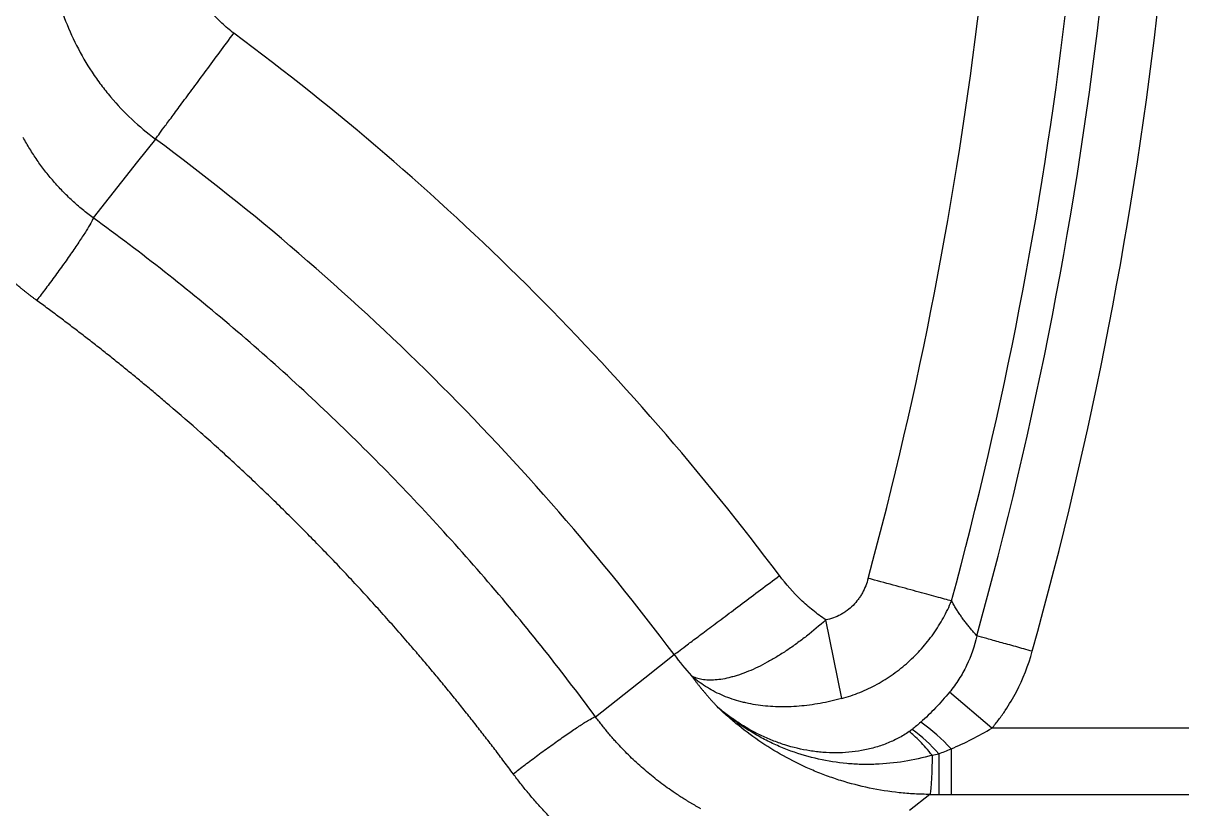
# Model space of a CAD drawing. Extents: x 409 to 498, y 628 to 778.
# Drawn here: x 433.48 to 450.9, y 669.73 to 681.55 of the extents above; entities that cross this region are included whole.
import ezdxf

# ---------------------------------------------------------------- set-up
doc = ezdxf.new("R2010")
doc.units = 0
doc.header["$MEASUREMENT"] = 0
doc.layers.add('1', color=4, linetype='Continuous')
doc.layers.add('GEOMETRY', color=4, linetype='Continuous', lineweight=25)

# ---------------------------------------------------------------- blocks, each defined once
blk = doc.blocks.new('2026_PULSE')
at = {"layer": 'GEOMETRY'}
for p, q in [((26.889, 34.843), (26.621, 34.504)), ((26.621, 34.504), (25.953, 33.657)), ((37.209, 26.426), (36.97, 27.609)), ((34.248, 26.739), (34.689, 27.088)), ((33.506, 26.153), (34.248, 26.739)), ((39.469, 25.981), (38.83, 26.522)), ((49.991, 25.981), (39.469, 25.981)), ((38.854, 25.669), (38.854, 24.985)), ((38.668, 25.595), (38.668, 24.985)), ((38.535, 24.985), (38.228, 24.741)), ((38.668, 24.985), (38.854, 24.985)), ((38.854, 24.985), (50.606, 24.985))]:
    blk.add_line(p, q, dxfattribs=at)
for centre, radius, start, end in [((-20.527, 44.004), 62.04, 344.44766, 353.598), ((-20.527, 44.004), 62.906, 344.44766, 353.598), ((-20.527, 44.004), 60.235, 344.82332, 353.21618), ((-20.527, 44.004), 61.534, 344.82332, 353.21618), ((4.223, 4.243), 40.06, 36.8635, 53.4723), ((4.223, 4.243), 38.08, 36.8635, 53.4723), ((36.949, 23.959), 2.56, 41.9105, 55.5427), ((37.096, 24.278), 2.051, 39.9503, 55.1741)]:
    blk.add_arc(centre, radius, start, end, dxfattribs=at)
for points, knots in [([(25.271, 38.037), (25.271, 37.882), (25.281, 37.727), (25.318, 37.42), (25.346, 37.268), (25.401, 37.041), (25.421, 36.966), (25.467, 36.817), (25.491, 36.744), (25.571, 36.527), (25.633, 36.386), (25.772, 36.111), (25.85, 35.978), (25.957, 35.815), (25.979, 35.783), (26.024, 35.719), (26.047, 35.688), (26.117, 35.595), (26.165, 35.535), (26.314, 35.358), (26.42, 35.246), (26.645, 35.035), (26.763, 34.936), (26.889, 34.843)], [0, 0, 0, 0, 0.125, 0.125, 0.25, 0.25, 0.3125, 0.3125, 0.375, 0.375, 0.5, 0.5, 0.625, 0.625, 0.65625, 0.65625, 0.6875, 0.6875, 0.75, 0.75, 0.875, 0.875, 1, 1, 1, 1]), ([(28.067, 36.434), (28.005, 36.481), (27.945, 36.531), (27.833, 36.637), (27.78, 36.693), (27.705, 36.781), (27.681, 36.812), (27.635, 36.874), (27.612, 36.906), (27.548, 37.004), (27.51, 37.071), (27.44, 37.209), (27.41, 37.279), (27.37, 37.388), (27.358, 37.425), (27.336, 37.5), (27.326, 37.538), (27.299, 37.651), (27.285, 37.728), (27.268, 37.882), (27.263, 37.959), (27.263, 38.037)], [0, 0, 0, 0, 0.125, 0.125, 0.25, 0.25, 0.3125, 0.3125, 0.375, 0.375, 0.5, 0.5, 0.625, 0.625, 0.6875, 0.6875, 0.75, 0.75, 0.875, 0.875, 1, 1, 1, 1]), ([(26.889, 34.843), (26.898, 34.856), (26.915, 34.878), (26.959, 34.938), (26.987, 34.976), (27.055, 35.068), (27.095, 35.121), (27.183, 35.241), (27.233, 35.308), (27.34, 35.452), (27.398, 35.53), (27.52, 35.695), (27.584, 35.782), (27.717, 35.961), (27.786, 36.054), (27.925, 36.243), (27.996, 36.339), (28.067, 36.434)], [0, 0, 0, 0, 0.125, 0.125, 0.25, 0.25, 0.375, 0.375, 0.5, 0.5, 0.625, 0.625, 0.75, 0.75, 0.875, 0.875, 1, 1, 1, 1]), ([(25.102, 32.416), (25.091, 32.424), (25.07, 32.44), (25.037, 32.464), (25.005, 32.488), (24.973, 32.513), (24.941, 32.538), (24.91, 32.563), (24.878, 32.588), (24.847, 32.614), (24.817, 32.639), (24.786, 32.665), (24.756, 32.691), (24.725, 32.718), (24.695, 32.744), (24.666, 32.771), (24.636, 32.798), (24.607, 32.825), (24.578, 32.852), (24.549, 32.88), (24.52, 32.908), (24.492, 32.935), (24.464, 32.964), (24.436, 32.992), (24.408, 33.02), (24.381, 33.049), (24.353, 33.078), (24.326, 33.107), (24.3, 33.137), (24.273, 33.166), (24.247, 33.196), (24.22, 33.226), (24.195, 33.256), (24.169, 33.286), (24.143, 33.317), (24.118, 33.348), (24.093, 33.379), (24.068, 33.41), (24.044, 33.441), (24.019, 33.473), (23.995, 33.504), (23.962, 33.548), (23.921, 33.604), (23.872, 33.673), (23.825, 33.742), (23.779, 33.812), (23.734, 33.882), (23.691, 33.953), (23.648, 34.024), (23.607, 34.095), (23.568, 34.167), (23.529, 34.24), (23.492, 34.313), (23.456, 34.386), (23.421, 34.461), (23.388, 34.535), (23.356, 34.61), (23.325, 34.685), (23.295, 34.761), (23.276, 34.812), (23.267, 34.838)], [0, 0, 0, 0, 0.0126358, 0.0252584, 0.0378686, 0.0504677, 0.0630566, 0.0756364, 0.0882081, 0.1007729, 0.1133318, 0.1258858, 0.138436, 0.1509834, 0.1635292, 0.1760744, 0.1886201, 0.2011673, 0.213717, 0.2262704, 0.2388284, 0.2513922, 0.2639628, 0.2765413, 0.2891286, 0.3017258, 0.314334, 0.3269541, 0.3395873, 0.3522346, 0.3648969, 0.3775752, 0.3902707, 0.4029843, 0.4157169, 0.4284696, 0.4412434, 0.4540393, 0.4668581, 0.479701, 0.4925687, 0.5054624, 0.5327886, 0.560087, 0.5873648, 0.6146297, 0.6418908, 0.6691571, 0.6964377, 0.7237417, 0.7510781, 0.7784557, 0.8058834, 0.8333699, 0.8609239, 0.8885538, 0.9162681, 0.9440751, 0.9719831, 1, 1, 1, 1]), ([(25.953, 33.657), (25.95, 33.645), (25.941, 33.625), (25.912, 33.57), (25.891, 33.535), (25.841, 33.452), (25.81, 33.404), (25.741, 33.298), (25.702, 33.24), (25.618, 33.118), (25.573, 33.053), (25.48, 32.922), (25.432, 32.855), (25.335, 32.722), (25.286, 32.657), (25.192, 32.531), (25.146, 32.471), (25.102, 32.416)], [0, 0, 0, 0, 0.125, 0.125, 0.25, 0.25, 0.375, 0.375, 0.5, 0.5, 0.625, 0.625, 0.75, 0.75, 0.875, 0.875, 1, 1, 1, 1]), ([(33.506, 26.153), (32.973, 26.876), (32.416, 27.573), (31.254, 28.92), (30.649, 29.57), (29.39, 30.82), (28.737, 31.422), (27.381, 32.576), (26.68, 33.129), (25.953, 33.657)], [0, 0, 0, 0, 0.25, 0.25, 0.5, 0.5, 0.75, 0.75, 1, 1, 1, 1]), ([(32.27, 25.293), (32.247, 25.324), (32.201, 25.385), (32.132, 25.477), (32.063, 25.569), (31.993, 25.661), (31.923, 25.753), (31.852, 25.844), (31.782, 25.935), (31.711, 26.026), (31.639, 26.117), (31.567, 26.208), (31.495, 26.298), (31.423, 26.388), (31.35, 26.478), (31.277, 26.567), (31.204, 26.657), (31.13, 26.746), (31.056, 26.835), (30.981, 26.923), (30.907, 27.012), (30.832, 27.1), (30.756, 27.188), (30.568, 27.406), (30.264, 27.751), (29.837, 28.217), (29.402, 28.675), (28.957, 29.125), (28.504, 29.567), (28.043, 30), (27.574, 30.424), (27.203, 30.747), (26.935, 30.975), (26.772, 31.112), (26.608, 31.247), (26.444, 31.381), (26.279, 31.515), (26.113, 31.647), (25.947, 31.778), (25.779, 31.907), (25.611, 32.036), (25.442, 32.164), (25.273, 32.29), (25.159, 32.374), (25.102, 32.416)], [0, 0, 0, 0, 0.011371, 0.022743, 0.034118, 0.045494, 0.056873, 0.068254, 0.079638, 0.091025, 0.102414, 0.113807, 0.125202, 0.1366, 0.147998, 0.159399, 0.170801, 0.182205, 0.193611, 0.205019, 0.21643, 0.227843, 0.239259, 0.250678, 0.312947, 0.375225, 0.437517, 0.49985, 0.562199, 0.624519, 0.686823, 0.749097, 0.770041, 0.79098, 0.811915, 0.832843, 0.853761, 0.874671, 0.895572, 0.916467, 0.937357, 0.958242, 0.979123, 1, 1, 1, 1]), ([(16.075, 31.356), (16.054, 31.099), (16.033, 30.842), (16.006, 30.518), (16, 30.453), (15.989, 30.324), (15.973, 30.129), (15.957, 29.934), (15.924, 29.542), (15.901, 29.28), (15.874, 28.984), (15.871, 28.951), (15.865, 28.885), (15.862, 28.852), (15.854, 28.753), (15.849, 28.687), (15.836, 28.49), (15.83, 28.358), (15.824, 28.16), (15.822, 28.095), (15.821, 27.963), (15.821, 27.897), (15.823, 27.7), (15.826, 27.568), (15.843, 27.173), (15.863, 26.91), (15.906, 26.515), (15.923, 26.383), (15.951, 26.185), (15.96, 26.119), (15.976, 26.021), (15.981, 25.988), (15.992, 25.922), (15.998, 25.889), (16.05, 25.592), (16.104, 25.329), (16.183, 24.999), (16.2, 24.933), (16.234, 24.802), (16.253, 24.737), (16.311, 24.541), (16.353, 24.411), (16.443, 24.155), (16.491, 24.029), (16.555, 23.873), (16.568, 23.841), (16.595, 23.779), (16.608, 23.748), (16.649, 23.656), (16.677, 23.595), (16.82, 23.29), (16.946, 23.051), (17.152, 22.701), (17.223, 22.586), (17.334, 22.415), (17.372, 22.359), (17.449, 22.246), (17.488, 22.19), (17.606, 22.023), (17.686, 21.911), (17.808, 21.746), (17.849, 21.691), (17.932, 21.581), (17.974, 21.526), (18.185, 21.253), (18.358, 21.039), (18.712, 20.62), (18.894, 20.414), (19.265, 20.012), (19.454, 19.814), (20.036, 19.235), (20.44, 18.865), (20.966, 18.423), (21.072, 18.336), (21.234, 18.207), (21.287, 18.164), (21.396, 18.079), (21.45, 18.037), (21.724, 17.827), (21.945, 17.665), (22.225, 17.47), (22.282, 17.431), (22.395, 17.355), (22.451, 17.318), (22.623, 17.208), (22.739, 17.137), (23.09, 16.934), (23.33, 16.81), (23.699, 16.641), (23.823, 16.587), (24.012, 16.511), (24.075, 16.487), (24.171, 16.451), (24.203, 16.439), (24.267, 16.416), (24.299, 16.405), (24.46, 16.35), (24.589, 16.309), (24.784, 16.254), (24.849, 16.236), (24.979, 16.203), (25.044, 16.188), (25.37, 16.111), (25.632, 16.058), (25.96, 16.002), (26.025, 15.991), (26.157, 15.971), (26.222, 15.961), (26.42, 15.934), (26.552, 15.918), (26.816, 15.891), (26.948, 15.879), (27.212, 15.86), (27.345, 15.853), (27.742, 15.837), (28.006, 15.836), (28.333, 15.847), (28.399, 15.849), (28.497, 15.854), (28.529, 15.856), (28.595, 15.86), (28.692, 15.867), (28.79, 15.875), (28.92, 15.886), (28.985, 15.892), (29.309, 15.921), (29.568, 15.944), (30.082, 15.988), (30.339, 16.009), (30.722, 16.04), (30.849, 16.05), (31.008, 16.062), (31.04, 16.065), (31.103, 16.069), (31.135, 16.072), (31.23, 16.08), (31.293, 16.085), (31.357, 16.09)], [0, 0, 0, 0, 0.03125, 0.03125, 0.039062, 0.039062, 0.046875, 0.0625, 0.0625, 0.09375, 0.09375, 0.097656, 0.097656, 0.101563, 0.101563, 0.109375, 0.109375, 0.125, 0.125, 0.132813, 0.132813, 0.140625, 0.140625, 0.15625, 0.15625, 0.1875, 0.1875, 0.203125, 0.203125, 0.210938, 0.210938, 0.214844, 0.214844, 0.21875, 0.21875, 0.25, 0.25, 0.257813, 0.257813, 0.265625, 0.265625, 0.28125, 0.28125, 0.296875, 0.296875, 0.300781, 0.300781, 0.304688, 0.304688, 0.3125, 0.3125, 0.34375, 0.34375, 0.359375, 0.359375, 0.367188, 0.367188, 0.375, 0.375, 0.390625, 0.390625, 0.398438, 0.398438, 0.40625, 0.40625, 0.4375, 0.4375, 0.46875, 0.46875, 0.5, 0.5, 0.5625, 0.5625, 0.578125, 0.578125, 0.585938, 0.585938, 0.59375, 0.59375, 0.625, 0.625, 0.632813, 0.632813, 0.640625, 0.640625, 0.65625, 0.65625, 0.6875, 0.6875, 0.703125, 0.703125, 0.710938, 0.710938, 0.714844, 0.714844, 0.71875, 0.71875, 0.734375, 0.734375, 0.742188, 0.742188, 0.75, 0.75, 0.78125, 0.78125, 0.789063, 0.789063, 0.796875, 0.796875, 0.8125, 0.8125, 0.828125, 0.828125, 0.84375, 0.84375, 0.875, 0.875, 0.882813, 0.882813, 0.886719, 0.886719, 0.890625, 0.898438, 0.898438, 0.90625, 0.90625, 0.9375, 0.9375, 0.96875, 0.96875, 0.984375, 0.984375, 0.988281, 0.988281, 0.992188, 0.992188, 1, 1, 1, 1]), ([(34.689, 27.088), (34.703, 27.098), (34.724, 27.114), (34.784, 27.159), (34.822, 27.187), (34.913, 27.256), (34.966, 27.295), (35.086, 27.385), (35.152, 27.435), (35.296, 27.543), (35.374, 27.601), (35.538, 27.724), (35.624, 27.789), (35.803, 27.923), (35.895, 27.992), (36.083, 28.133), (36.179, 28.204), (36.274, 28.276)], [0, 0, 0, 0, 0.125, 0.125, 0.25, 0.25, 0.375, 0.375, 0.5, 0.5, 0.625, 0.625, 0.75, 0.75, 0.875, 0.875, 1, 1, 1, 1]), ([(36.97, 27.609), (36.937, 27.631), (36.904, 27.655), (36.839, 27.703), (36.808, 27.728), (36.713, 27.805), (36.653, 27.858), (36.478, 28.025), (36.371, 28.146), (36.274, 28.276)], [0, 0, 0, 0, 0.125, 0.125, 0.25, 0.25, 0.5, 0.5, 1, 1, 1, 1]), ([(37.608, 28.235), (37.587, 28.158), (37.558, 28.085), (37.511, 27.999), (37.501, 27.982), (37.479, 27.949), (37.468, 27.933), (37.433, 27.886), (37.407, 27.856), (37.352, 27.801), (37.323, 27.775), (37.275, 27.739), (37.259, 27.728), (37.226, 27.707), (37.209, 27.697), (37.157, 27.669), (37.121, 27.654), (37.047, 27.627), (37.009, 27.616), (36.97, 27.609)], [0, 0, 0, 0, 0.25, 0.25, 0.3125, 0.3125, 0.375, 0.375, 0.5, 0.5, 0.625, 0.625, 0.6875, 0.6875, 0.75, 0.75, 0.875, 0.875, 1, 1, 1, 1]), ([(38.861, 27.895), (38.798, 27.912), (38.721, 27.933), (38.542, 27.981), (38.441, 28.009), (38.222, 28.068), (38.104, 28.1), (37.86, 28.166), (37.734, 28.2), (37.608, 28.235)], [0, 0, 0, 0, 0.25, 0.25, 0.5, 0.5, 0.75, 0.75, 1, 1, 1, 1]), ([(27.667, 11.153), (27.41, 11.134), (27.153, 11.123), (26.64, 11.114), (26.383, 11.116), (25.998, 11.129), (25.87, 11.135), (25.613, 11.151), (25.485, 11.161), (25.103, 11.194), (24.848, 11.223), (24.341, 11.294), (24.088, 11.336), (23.71, 11.409), (23.585, 11.435), (23.427, 11.47), (23.396, 11.477), (23.333, 11.491), (23.302, 11.498), (23.255, 11.509), (23.24, 11.513), (23.209, 11.52), (23.193, 11.524), (23.143, 11.536), (23.108, 11.544), (23.061, 11.556), (23.051, 11.558), (23.031, 11.563), (23.021, 11.566), (22.992, 11.573), (22.972, 11.578), (22.914, 11.593), (22.875, 11.603), (22.759, 11.634), (22.682, 11.655), (22.45, 11.722), (22.296, 11.768), (22.067, 11.843), (21.99, 11.869), (21.838, 11.921), (21.762, 11.948), (21.536, 12.031), (21.386, 12.088), (21.089, 12.208), (20.942, 12.27), (20.65, 12.4), (20.505, 12.467), (20.074, 12.675), (19.791, 12.824), (19.44, 13.022), (19.371, 13.063), (19.266, 13.124), (19.231, 13.145), (19.179, 13.176), (19.161, 13.187), (19.127, 13.208), (19.11, 13.218), (19.059, 13.249), (19.026, 13.269), (18.978, 13.299), (18.962, 13.309), (18.932, 13.328), (18.917, 13.338), (18.888, 13.356), (18.874, 13.365), (18.846, 13.383), (18.832, 13.392), (18.804, 13.409), (18.791, 13.418), (18.764, 13.436), (18.723, 13.462), (18.682, 13.489), (18.627, 13.525), (18.599, 13.543), (18.517, 13.598), (18.462, 13.635), (18.298, 13.748), (18.189, 13.824), (18.027, 13.939), (17.974, 13.978), (17.867, 14.057), (17.814, 14.096), (17.655, 14.215), (17.551, 14.295), (17.241, 14.538), (17.039, 14.704), (16.643, 15.044), (16.449, 15.218), (16.164, 15.484), (16.069, 15.574), (15.883, 15.756), (15.791, 15.847), (15.335, 16.311), (14.986, 16.697), (14.486, 17.301), (14.323, 17.507), (14.084, 17.822), (14.005, 17.928), (13.889, 18.09), (13.85, 18.144), (13.774, 18.252), (13.736, 18.306), (13.661, 18.415), (13.623, 18.47), (13.568, 18.552), (13.549, 18.58), (13.513, 18.635), (13.494, 18.663), (13.458, 18.718), (13.44, 18.745), (13.405, 18.8), (13.388, 18.827), (13.361, 18.868), (13.352, 18.882), (13.334, 18.91), (13.325, 18.924), (13.307, 18.954), (13.297, 18.969), (13.277, 19), (13.267, 19.017), (13.237, 19.065), (13.217, 19.098), (13.186, 19.149), (13.175, 19.167), (13.154, 19.202), (13.102, 19.289), (13.051, 19.376), (12.93, 19.585), (12.853, 19.726), (12.627, 20.149), (12.487, 20.435), (12.29, 20.87), (12.227, 21.016), (12.106, 21.311), (12.047, 21.459), (11.935, 21.759), (11.882, 21.91), (11.806, 22.139), (11.781, 22.215), (11.733, 22.369), (11.709, 22.446), (11.641, 22.678), (11.598, 22.833), (11.556, 22.998), (11.554, 23.007), (11.549, 23.027), (11.546, 23.037), (11.541, 23.057), (11.539, 23.067), (11.534, 23.087), (11.532, 23.096), (11.52, 23.144), (11.512, 23.179), (11.5, 23.228), (11.496, 23.244), (11.489, 23.275), (11.478, 23.322), (11.467, 23.369), (11.446, 23.463), (11.432, 23.525), (11.406, 23.651), (11.393, 23.713), (11.356, 23.902), (11.332, 24.027), (11.267, 24.404), (11.231, 24.655), (11.14, 25.411), (11.106, 25.916), (11.091, 26.931), (11.109, 27.441), (11.156, 27.957)], [0, 0, 0, 0, 0.03125, 0.03125, 0.0625, 0.0625, 0.078125, 0.078125, 0.09375, 0.09375, 0.125, 0.125, 0.15625, 0.15625, 0.171875, 0.171875, 0.175781, 0.175781, 0.179688, 0.179688, 0.181641, 0.181641, 0.183594, 0.183594, 0.1875, 0.1875, 0.188477, 0.188477, 0.189453, 0.189453, 0.191406, 0.191406, 0.195313, 0.195313, 0.203125, 0.203125, 0.21875, 0.21875, 0.226563, 0.226563, 0.234375, 0.234375, 0.25, 0.25, 0.265625, 0.265625, 0.28125, 0.28125, 0.3125, 0.3125, 0.320313, 0.320313, 0.324219, 0.324219, 0.326172, 0.326172, 0.328125, 0.328125, 0.332031, 0.332031, 0.333984, 0.333984, 0.335938, 0.335938, 0.337891, 0.337891, 0.339844, 0.339844, 0.341797, 0.341797, 0.34375, 0.347656, 0.347656, 0.351563, 0.351563, 0.359375, 0.359375, 0.375, 0.375, 0.382813, 0.382813, 0.390625, 0.390625, 0.40625, 0.40625, 0.4375, 0.4375, 0.46875, 0.46875, 0.484375, 0.484375, 0.5, 0.5, 0.5625, 0.5625, 0.59375, 0.59375, 0.609375, 0.609375, 0.617188, 0.617188, 0.625, 0.625, 0.632813, 0.632813, 0.636719, 0.636719, 0.640625, 0.640625, 0.644531, 0.644531, 0.648438, 0.648438, 0.650391, 0.650391, 0.652344, 0.652344, 0.654297, 0.654297, 0.65625, 0.65625, 0.660156, 0.660156, 0.662109, 0.662109, 0.664063, 0.671875, 0.671875, 0.6875, 0.6875, 0.71875, 0.71875, 0.734375, 0.734375, 0.75, 0.75, 0.765625, 0.765625, 0.773438, 0.773438, 0.78125, 0.78125, 0.796875, 0.796875, 0.797852, 0.797852, 0.798828, 0.798828, 0.799805, 0.799805, 0.800781, 0.800781, 0.804688, 0.804688, 0.806641, 0.806641, 0.808594, 0.8125, 0.8125, 0.820313, 0.820313, 0.828125, 0.828125, 0.84375, 0.84375, 0.875, 0.875, 0.9375, 0.9375, 1, 1, 1, 1]), ([(37.209, 26.426), (37.302, 26.452), (37.393, 26.483), (37.571, 26.555), (37.657, 26.596), (37.783, 26.665), (37.824, 26.689), (37.885, 26.727), (37.905, 26.74), (37.945, 26.767), (37.965, 26.781), (38.063, 26.851), (38.138, 26.91), (38.28, 27.038), (38.347, 27.105), (38.442, 27.212), (38.472, 27.249), (38.532, 27.324), (38.561, 27.362), (38.643, 27.479), (38.693, 27.559), (38.784, 27.723), (38.825, 27.808), (38.861, 27.895)], [0, 0, 0, 0, 0.125, 0.125, 0.25, 0.25, 0.3125, 0.3125, 0.34375, 0.34375, 0.375, 0.375, 0.5, 0.5, 0.625, 0.625, 0.6875, 0.6875, 0.75, 0.75, 0.875, 0.875, 1, 1, 1, 1]), ([(39.241, 27.37), (39.234, 27.378), (39.22, 27.393), (39.2, 27.415), (39.179, 27.439), (39.159, 27.462), (39.139, 27.486), (39.119, 27.511), (39.1, 27.536), (39.08, 27.561), (39.061, 27.586), (39.042, 27.612), (39.023, 27.639), (39.004, 27.665), (38.986, 27.693), (38.967, 27.72), (38.949, 27.748), (38.931, 27.776), (38.913, 27.805), (38.896, 27.835), (38.878, 27.864), (38.867, 27.884), (38.861, 27.895)], [0, 0, 0, 0, 0.049946, 0.09988, 0.149803, 0.199719, 0.24963, 0.299538, 0.349448, 0.399361, 0.449281, 0.499211, 0.549154, 0.599114, 0.649094, 0.699098, 0.749131, 0.799199, 0.849312, 0.899477, 0.949703, 1, 1, 1, 1]), ([(36.97, 27.609), (36.875, 27.523), (36.779, 27.442), (36.632, 27.328), (36.583, 27.291), (36.509, 27.237), (36.484, 27.219), (36.434, 27.184), (36.409, 27.167), (36.36, 27.134), (36.335, 27.118), (36.285, 27.086), (36.26, 27.071), (36.186, 27.026), (36.137, 26.998), (35.993, 26.919), (35.899, 26.874), (35.761, 26.817), (35.716, 26.8), (35.65, 26.778), (35.628, 26.771), (35.584, 26.758), (35.563, 26.752), (35.459, 26.725), (35.381, 26.711), (35.272, 26.703), (35.237, 26.702), (35.187, 26.704), (35.171, 26.705), (35.139, 26.708), (35.123, 26.711), (35.078, 26.719), (35.05, 26.726), (35.01, 26.74), (34.997, 26.745), (34.979, 26.753), (34.97, 26.758), (34.961, 26.762), (34.956, 26.766), (34.953, 26.767), (34.95, 26.769)], [0, 0, 0, 0, 0.125, 0.125, 0.1875, 0.1875, 0.21875, 0.21875, 0.25, 0.25, 0.28125, 0.28125, 0.3125, 0.3125, 0.375, 0.375, 0.5, 0.5, 0.5625, 0.5625, 0.59375, 0.59375, 0.625, 0.625, 0.75, 0.75, 0.8125, 0.8125, 0.84375, 0.84375, 0.875, 0.875, 0.9375, 0.9375, 0.96875, 0.96875, 0.984375, 0.992187, 0.992187, 1, 1, 1, 1]), ([(39.241, 27.37), (39.206, 27.214), (39.156, 27.065), (39.054, 26.852), (39.015, 26.783), (38.951, 26.682), (38.928, 26.649), (38.88, 26.584), (38.856, 26.552), (38.83, 26.522)], [0, 0, 0, 0, 0.5, 0.5, 0.75, 0.75, 0.875, 0.875, 1, 1, 1, 1]), ([(40.075, 27.138), (39.991, 27.161), (39.907, 27.185), (39.745, 27.23), (39.667, 27.252), (39.521, 27.292), (39.454, 27.311), (39.335, 27.344), (39.283, 27.358), (39.241, 27.37)], [0, 0, 0, 0, 0.25, 0.25, 0.5, 0.5, 0.75, 0.75, 1, 1, 1, 1]), ([(39.469, 25.981), (39.505, 26.023), (39.539, 26.066), (39.606, 26.154), (39.638, 26.2), (39.73, 26.337), (39.786, 26.431), (39.937, 26.722), (40.016, 26.925), (40.075, 27.138)], [0, 0, 0, 0, 0.125, 0.125, 0.25, 0.25, 0.5, 0.5, 1, 1, 1, 1]), ([(34.95, 26.769), (34.959, 26.757), (34.977, 26.733), (35.004, 26.697), (35.031, 26.662), (35.059, 26.626), (35.088, 26.59), (35.117, 26.554), (35.147, 26.519), (35.177, 26.483), (35.207, 26.448), (35.238, 26.412), (35.27, 26.377), (35.302, 26.342), (35.323, 26.319), (35.334, 26.307)], [0, 0, 0, 0, 0.073184, 0.146989, 0.221417, 0.296468, 0.372141, 0.448438, 0.525358, 0.602903, 0.681072, 0.759866, 0.839285, 0.91933, 1, 1, 1, 1]), ([(37.209, 26.426), (37.101, 26.397), (36.994, 26.372), (36.78, 26.334), (36.674, 26.32), (36.514, 26.307), (36.461, 26.304), (36.356, 26.301), (36.304, 26.301), (36.15, 26.305), (36.049, 26.313), (35.902, 26.334), (35.853, 26.343), (35.782, 26.358), (35.758, 26.363), (35.711, 26.375), (35.687, 26.381), (35.572, 26.413), (35.484, 26.444), (35.317, 26.518), (35.237, 26.56), (35.123, 26.633), (35.087, 26.658), (35.034, 26.698), (35.017, 26.712), (34.991, 26.733), (34.979, 26.744), (34.966, 26.754), (34.958, 26.762), (34.954, 26.765), (34.95, 26.769)], [0, 0, 0, 0, 0.125, 0.125, 0.25, 0.25, 0.3125, 0.3125, 0.375, 0.375, 0.5, 0.5, 0.5625, 0.5625, 0.59375, 0.59375, 0.625, 0.625, 0.75, 0.75, 0.875, 0.875, 0.9375, 0.9375, 0.96875, 0.96875, 0.984375, 0.992187, 0.992187, 1, 1, 1, 1]), ([(38.83, 26.522), (38.762, 26.44), (38.692, 26.361), (38.549, 26.21), (38.475, 26.138), (38.397, 26.07)], [0, 0, 0, 0, 0.5, 0.5, 1, 1, 1, 1]), ([(32.27, 25.293), (32.325, 25.336), (32.385, 25.383), (32.51, 25.478), (32.576, 25.527), (32.707, 25.625), (32.774, 25.673), (32.905, 25.767), (32.969, 25.813), (33.091, 25.898), (33.148, 25.937), (33.254, 26.007), (33.301, 26.038), (33.384, 26.09), (33.419, 26.111), (33.474, 26.141), (33.494, 26.15), (33.506, 26.153)], [0, 0, 0, 0, 0.125, 0.125, 0.25, 0.25, 0.375, 0.375, 0.5, 0.5, 0.625, 0.625, 0.75, 0.75, 0.875, 0.875, 1, 1, 1, 1]), ([(35.093, 24.767), (35.08, 24.774), (35.054, 24.788), (35.017, 24.81), (34.98, 24.831), (34.943, 24.853), (34.907, 24.874), (34.872, 24.896), (34.837, 24.917), (34.803, 24.939), (34.77, 24.96), (34.737, 24.982), (34.704, 25.004), (34.673, 25.025), (34.578, 25.091), (34.426, 25.203), (34.22, 25.373), (34.026, 25.552), (33.885, 25.697), (33.794, 25.798), (33.745, 25.853), (33.696, 25.91), (33.648, 25.969), (33.6, 26.029), (33.552, 26.09), (33.521, 26.132), (33.506, 26.153)], [0, 0, 0, 0, 0.0206269, 0.0410211, 0.0611827, 0.0811118, 0.1008083, 0.1202724, 0.139504, 0.1585032, 0.1772701, 0.1958047, 0.2141071, 0.2321773, 0.2500154, 0.3763337, 0.5000012, 0.6259925, 0.7499866, 0.7842847, 0.8190545, 0.8542966, 0.8900116, 0.9262002, 0.9628628, 1, 1, 1, 1]), ([(38.535, 24.985), (38.458, 24.985), (38.381, 24.988), (38.265, 24.994), (38.227, 24.997), (38.151, 25.003), (38.113, 25.006), (37.923, 25.026), (37.774, 25.05), (37.481, 25.111), (37.337, 25.148), (37.124, 25.215), (37.053, 25.239), (36.913, 25.291), (36.844, 25.318), (36.639, 25.405), (36.507, 25.469), (36.252, 25.608), (36.128, 25.682), (35.888, 25.842), (35.772, 25.928), (35.604, 26.064), (35.549, 26.111), (35.467, 26.183), (35.44, 26.207), (35.387, 26.257), (35.36, 26.282), (35.334, 26.307)], [0, 0, 0, 0, 0.0625, 0.0625, 0.09375, 0.09375, 0.125, 0.125, 0.25, 0.25, 0.375, 0.375, 0.4375, 0.4375, 0.5, 0.5, 0.625, 0.625, 0.75, 0.75, 0.875, 0.875, 0.9375, 0.9375, 0.96875, 0.96875, 1, 1, 1, 1]), ([(38.571, 25.573), (38.431, 25.534), (38.291, 25.503), (38.007, 25.457), (37.863, 25.443), (37.683, 25.436), (37.646, 25.435), (37.574, 25.435), (37.537, 25.435), (37.429, 25.438), (37.357, 25.442), (37.142, 25.462), (37.001, 25.484), (36.721, 25.547), (36.583, 25.587), (36.378, 25.662), (36.311, 25.689), (36.178, 25.748), (36.113, 25.779), (35.984, 25.846), (35.921, 25.882), (35.797, 25.957), (35.736, 25.996), (35.616, 26.079), (35.558, 26.122), (35.472, 26.189), (35.444, 26.212), (35.402, 26.247), (35.389, 26.259), (35.368, 26.277), (35.361, 26.283), (35.348, 26.295), (35.341, 26.301), (35.334, 26.307)], [0, 0, 0, 0, 0.125, 0.125, 0.25, 0.25, 0.28125, 0.28125, 0.3125, 0.3125, 0.375, 0.375, 0.5, 0.5, 0.625, 0.625, 0.6875, 0.6875, 0.75, 0.75, 0.8125, 0.8125, 0.875, 0.875, 0.9375, 0.9375, 0.96875, 0.96875, 0.984375, 0.984375, 0.992188, 0.992188, 1, 1, 1, 1]), ([(38.224, 25.93), (38.171, 25.893), (38.116, 25.86), (38.003, 25.8), (37.945, 25.774), (37.825, 25.726), (37.764, 25.706), (37.638, 25.67), (37.574, 25.656), (37.381, 25.621), (37.252, 25.609), (37.057, 25.609), (36.992, 25.611), (36.894, 25.619), (36.861, 25.622), (36.796, 25.63), (36.764, 25.635), (36.603, 25.66), (36.476, 25.691), (36.29, 25.75), (36.229, 25.772), (36.107, 25.82), (36.047, 25.847), (35.87, 25.932), (35.757, 25.997), (35.593, 26.105), (35.539, 26.143), (35.461, 26.203), (35.435, 26.223), (35.397, 26.254), (35.384, 26.265), (35.359, 26.286), (35.346, 26.296), (35.334, 26.307)], [0, 0, 0, 0, 0.0625, 0.0625, 0.125, 0.125, 0.1875, 0.1875, 0.25, 0.25, 0.375, 0.375, 0.4375, 0.4375, 0.46875, 0.46875, 0.5, 0.5, 0.625, 0.625, 0.6875, 0.6875, 0.75, 0.75, 0.875, 0.875, 0.9375, 0.9375, 0.96875, 0.96875, 0.984375, 0.984375, 1, 1, 1, 1]), ([(38.854, 25.669), (38.96, 25.714), (39.064, 25.763), (39.269, 25.867), (39.369, 25.922), (39.469, 25.981)], [0, 0, 0, 0, 0.5, 0.5, 1, 1, 1, 1]), ([(38.571, 25.573), (38.508, 25.652), (38.445, 25.723), (38.327, 25.844), (38.272, 25.894), (38.224, 25.93)], [0, 0, 0, 0, 0.5, 0.5, 1, 1, 1, 1]), ([(38.571, 25.573), (38.569, 25.492), (38.567, 25.416), (38.562, 25.279), (38.559, 25.218), (38.553, 25.115), (38.549, 25.073), (38.542, 25.012), (38.539, 24.993), (38.535, 24.985)], [0, 0, 0, 0, 0.25, 0.25, 0.5, 0.5, 0.75, 0.75, 1, 1, 1, 1]), ([(34.812, 23.255), (34.798, 23.261), (34.77, 23.274), (34.729, 23.292), (34.688, 23.311), (34.648, 23.33), (34.607, 23.349), (34.567, 23.369), (34.526, 23.389), (34.486, 23.409), (34.446, 23.43), (34.406, 23.451), (34.366, 23.472), (34.326, 23.494), (34.287, 23.516), (34.247, 23.538), (34.208, 23.56), (34.169, 23.583), (34.13, 23.606), (34.091, 23.629), (34.052, 23.653), (34.013, 23.677), (33.975, 23.701), (33.937, 23.726), (33.898, 23.751), (33.86, 23.776), (33.822, 23.802), (33.784, 23.828), (33.747, 23.854), (33.709, 23.88), (33.672, 23.907), (33.634, 23.934), (33.597, 23.962), (33.56, 23.99), (33.523, 24.018), (33.487, 24.046), (33.439, 24.083), (33.38, 24.13), (33.311, 24.187), (33.243, 24.245), (33.176, 24.303), (33.11, 24.363), (33.044, 24.423), (32.98, 24.485), (32.916, 24.547), (32.853, 24.61), (32.791, 24.674), (32.729, 24.739), (32.669, 24.805), (32.609, 24.872), (32.551, 24.94), (32.493, 25.009), (32.436, 25.078), (32.38, 25.149), (32.324, 25.22), (32.288, 25.269), (32.27, 25.293)], [0, 0, 0, 0, 0.014395, 0.028765, 0.043111, 0.057434, 0.071735, 0.086014, 0.100272, 0.114511, 0.128732, 0.142935, 0.157121, 0.171291, 0.185447, 0.199589, 0.213718, 0.227835, 0.241942, 0.256038, 0.270126, 0.284206, 0.298279, 0.312346, 0.326408, 0.340467, 0.354522, 0.368576, 0.38263, 0.396683, 0.410737, 0.424792, 0.438849, 0.45291, 0.466975, 0.481046, 0.495123, 0.522104, 0.548997, 0.57581, 0.602548, 0.629221, 0.655835, 0.682399, 0.708919, 0.735405, 0.761862, 0.788301, 0.814727, 0.84115, 0.867576, 0.894012, 0.920465, 0.946942, 0.973451, 1, 1, 1, 1])]:
    blk.add_open_spline(points, degree=3, knots=knots, dxfattribs=at)
for points in [[(25.953, 33.657), (25.898, 33.697), (25.79, 33.781), (25.636, 33.914), (25.49, 34.057), (25.353, 34.207), (25.225, 34.363), (25.107, 34.526), (24.997, 34.694), (24.931, 34.809), (24.899, 34.867)], [(34.689, 27.088), (34.772, 26.977), (34.859, 26.871), (34.95, 26.769)], [(38.397, 26.07), (38.355, 26.032), (38.311, 25.996), (38.267, 25.961)], [(38.267, 25.961), (38.253, 25.95), (38.239, 25.94), (38.224, 25.93)], [(38.668, 25.595), (38.73, 25.618), (38.792, 25.643), (38.854, 25.669)], [(38.571, 25.573), (38.603, 25.581), (38.635, 25.588), (38.668, 25.595)], [(38.535, 24.985), (38.579, 24.985), (38.623, 24.985), (38.668, 24.985)]]:
    blk.add_open_spline(points, degree=3, dxfattribs=at)

msp = doc.modelspace()

# ---------------------------------------------------------------- block references
at = {"layer": '1'}
msp.add_blockref('2026_PULSE', (408.577, 644.96), dxfattribs=at)

doc.saveas('drawing.dxf')
